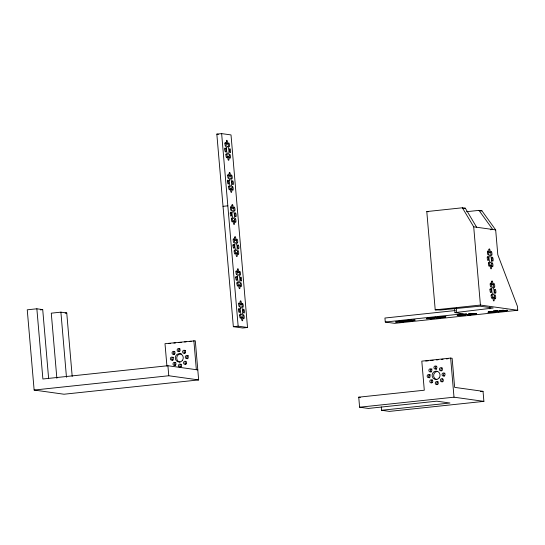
<?xml version="1.0" encoding="UTF-8"?>
<svg xmlns="http://www.w3.org/2000/svg" width="545" height="545" viewBox="0 0 545 545"><rect width="100%" height="100%" fill="white"/><g stroke="black" fill="none" stroke-linecap="round" stroke-linejoin="round"><path stroke-width="0.82" d="M454.619 308.409L454.98 312.619L493.177 308.027L480.002 306.188L440.544 310.016L435.217 309.86L426.79 211.569L462.371 207.788L465.301 208.204L476.637 227.238M216.835 134.125L221.638 133.614L231.012 134.922L247.519 327.491L242.709 328.001L233.342 326.693L216.835 134.125L218.395 134.343M223.021 206.337L227.83 205.826M462.814 208.463L465.301 208.204M466.493 211.698L478.973 210.377L481.903 210.786L495.671 229.895L497.803 254.753L517.409 306.263L517.75 310.275L394.648 323.349L385.281 322.041L384.933 318.028L455.211 310.561M480.24 210.963L481.903 210.786M490.337 229.745L492.741 229.486L478.973 210.377M48.594 378.128L42.721 309.608L36.862 308.79L27.25 309.812L34.131 390.05L64.01 394.226L198.653 379.926L195.301 340.809L164.999 343.677L166.927 366.111M40.316 309.867L42.721 309.608M72.192 376.404L66.749 312.966L60.897 312.149L51.278 313.171L56.857 378.305M65.148 313.137L66.749 312.966M233.342 326.693L238.151 326.183L247.519 327.491M435.217 309.86L480.418 305.064L517.75 310.275M168.923 343.616L170.571 343.439M173.869 343.091L175.517 342.914M178.815 342.56L181.287 342.301M184.585 341.947L186.233 341.776M189.531 341.422L191.179 341.252M385.281 322.041L463.182 313.77L454.98 312.619M197.794 369.898L167.908 365.722L42.885 379L36.862 308.79M34.131 390.05L168.766 375.75L198.653 379.926M381.561 410.283L389.477 411.386L483.892 401.365L483.034 391.33L454.632 387.366L452.139 358.276L450.654 358.072L421.803 361.137L424.296 390.22L358.739 397.182L359.598 407.21L368.379 408.437L436.777 401.175L449.952 403.021L381.561 410.283L381.275 406.938M425.754 361.083L428.227 360.817M430.7 360.552L433.173 360.293M436.47 359.938L438.119 359.768M441.416 359.414L443.065 359.244M446.362 358.889L448.017 358.719M480.506 391.603L483.034 391.33M359.598 407.21L454.005 397.189L483.892 401.365M426.79 211.569L428.254 211.773M462.371 207.788L473.707 226.829L495.671 229.895M358.739 397.182L360.334 397.407M489.689 307.06L489.832 308.743M473.707 226.829L480.418 305.064M456.288 308.048L456.649 312.265M450.654 358.072L454.005 397.189M221.638 133.614L238.151 326.183M193.857 340.611L196.35 369.694M167.908 365.722L168.766 375.75M60.897 312.149L66.476 377.283M441.736 370.879A1.567 1.492 -82 0 1 442.233 367.902M436.886 379.627A4.169 3.985 -82 0 1 437.213 371.37M429.855 377.849A1.567 1.492 -82 0 1 428.643 376.057A1.567 1.492 -82 0 1 430.373 374.762M431.81 382.781A1.567 1.492 -82 0 1 432.635 380.015M437.274 384.498A1.567 1.492 -82 0 1 438.098 381.732M442.676 381.875A1.567 1.492 -82 0 1 442.792 378.986M444.393 376.145A1.567 1.492 -82 0 1 444.89 373.168M436.647 369.285A1.567 1.492 -82 0 1 436.77 366.185M431.197 372.003A1.567 1.492 -82 0 1 432.083 369.033M173.017 360.381A1.567 1.492 -82 0 1 171.804 358.59A1.567 1.492 -82 0 1 173.535 357.295M180.77 367.248A1.567 1.492 -82 0 1 181.267 364.264M175.299 365.525A1.567 1.492 -82 0 1 175.797 362.548M174.359 354.536A1.567 1.492 -82 0 1 174.856 351.552M179.434 351.702A1.567 1.492 -82 0 1 179.932 348.718M184.898 353.419A1.567 1.492 -82 0 1 185.395 350.435M180.048 362.159A4.169 3.985 -82 0 1 176.798 357.384A4.169 3.985 -82 0 1 181.417 353.93M185.845 364.407A1.567 1.492 -82 0 1 185.961 361.526M187.93 358.801A1.567 1.492 -82 0 1 186.71 357.002A1.567 1.492 -82 0 1 188.441 355.715M395.697 322.013L399.669 321.7L395.697 322.013M396.297 321.543L400.262 321.23L396.297 321.543M399.608 322.006L403.579 321.693L399.608 322.006M401.052 320.869L405.017 320.555L401.052 320.869M401.433 321.332L409.37 320.705L401.433 321.332M405.739 321.523L409.704 321.209L405.739 321.523M407.176 320.385L411.148 320.072L407.176 320.385M410.487 320.848L414.459 320.535L410.487 320.848M411.087 320.378L415.052 320.065L411.087 320.378M426.476 318.743L430.441 318.43L426.476 318.743M427.069 318.273L431.041 317.96L427.069 318.273M430.387 318.736L434.351 318.423L430.387 318.736M431.824 317.599L435.796 317.285L431.824 317.599M432.212 318.062L440.149 317.442L432.212 318.062M436.511 318.253L440.476 317.946L436.511 318.253M437.955 317.122L441.92 316.809L437.955 317.122M441.266 317.578L445.231 317.272L441.266 317.578M441.859 317.108L445.83 316.802L441.859 317.108M457.248 315.48L461.22 315.167L457.248 315.48M457.848 315.003L461.813 314.697L457.848 315.003M461.159 315.466L465.13 315.16L461.159 315.466M462.603 314.336L466.568 314.022L462.603 314.336M462.984 314.799L470.921 314.172L462.984 314.799M467.283 314.99L471.255 314.676L467.283 314.99M468.727 313.852L472.692 313.538L468.727 313.852M472.038 314.315L476.01 314.002L472.038 314.315M472.638 313.845L476.603 313.532L472.638 313.845M488.027 312.21L491.992 311.897L488.027 312.21M488.62 311.74L492.591 311.427L488.62 311.74M491.937 312.203L495.902 311.89L491.937 312.203M493.375 311.066L497.347 310.752L493.375 311.066M493.763 311.529L501.693 310.902L493.763 311.529M498.062 311.72L502.027 311.406L498.062 311.72M499.499 310.582L503.471 310.269L499.499 310.582M502.817 311.045L506.782 310.732L502.817 311.045M503.41 310.575L507.381 310.262L503.41 310.575M442.029 370.239A1.567 1.492 -82 0 0 441.143 367.705A1.567 1.492 -82 0 0 439.481 369.803A1.567 1.492 -82 0 0 442.029 370.239M444.686 375.505A1.567 1.492 -82 0 0 443.794 372.971A1.567 1.492 -82 0 0 442.131 375.069A1.567 1.492 -82 0 0 444.686 375.505M431.49 371.356A1.567 1.492 -82 0 0 430.598 368.829A1.567 1.492 -82 0 0 428.935 370.927A1.567 1.492 -82 0 0 431.49 371.356M436.565 368.522A1.567 1.492 -82 0 0 435.673 365.988A1.567 1.492 -82 0 0 434.011 368.086A1.567 1.492 -82 0 0 436.565 368.522M439.147 377.937A4.169 3.985 -82 0 0 436.77 371.193A4.169 3.985 -82 0 0 432.335 376.786A4.169 3.985 -82 0 0 439.147 377.937M429.78 377.086A1.567 1.492 -82 0 0 428.888 374.558A1.567 1.492 -82 0 0 427.226 376.649A1.567 1.492 -82 0 0 429.78 377.086M432.43 382.352A1.567 1.492 -82 0 0 431.545 379.817A1.567 1.492 -82 0 0 429.882 381.916A1.567 1.492 -82 0 0 432.43 382.352M437.901 384.068A1.567 1.492 -82 0 0 437.008 381.534A1.567 1.492 -82 0 0 435.346 383.632A1.567 1.492 -82 0 0 437.901 384.068M442.976 381.228A1.567 1.492 -82 0 0 442.084 378.7A1.567 1.492 -82 0 0 440.421 380.798A1.567 1.492 -82 0 0 442.976 381.228M172.983 359.625A1.567 1.492 -82 0 0 172.091 357.091A1.567 1.492 -82 0 0 170.428 359.189A1.567 1.492 -82 0 0 172.983 359.625M175.633 364.891A1.567 1.492 -82 0 0 174.747 362.357A1.567 1.492 -82 0 0 173.078 364.455A1.567 1.492 -82 0 0 175.633 364.891M181.103 366.608A1.567 1.492 -82 0 0 180.211 364.074A1.567 1.492 -82 0 0 178.549 366.172A1.567 1.492 -82 0 0 181.103 366.608M185.232 352.779A1.567 1.492 -82 0 0 184.339 350.244A1.567 1.492 -82 0 0 182.677 352.343A1.567 1.492 -82 0 0 185.232 352.779M187.889 358.038A1.567 1.492 -82 0 0 186.996 355.51A1.567 1.492 -82 0 0 185.334 357.609A1.567 1.492 -82 0 0 187.889 358.038M174.693 353.896A1.567 1.492 -82 0 0 173.8 351.368A1.567 1.492 -82 0 0 172.138 353.467A1.567 1.492 -82 0 0 174.693 353.896M179.768 351.062A1.567 1.492 -82 0 0 178.876 348.528A1.567 1.492 -82 0 0 177.214 350.626A1.567 1.492 -82 0 0 179.768 351.062M186.179 363.767A1.567 1.492 -82 0 0 185.286 361.24A1.567 1.492 -82 0 0 183.624 363.338A1.567 1.492 -82 0 0 186.179 363.767M182.35 360.477A4.169 3.985 -82 0 0 179.973 353.732A4.169 3.985 -82 0 0 175.538 359.325A4.169 3.985 -82 0 0 182.35 360.477M493.041 297.904A2.017 0.572 83.9 0 0 493.811 300.983A2.017 0.572 83.9 0 0 494.056 298.047A2.017 0.572 83.9 0 0 493.041 297.904M489.008 256.715A4.033 1.151 83.9 0 0 490.541 262.874A4.033 1.151 83.9 0 0 491.038 256.995A4.033 1.151 83.9 0 0 489.008 256.715M491.665 281.86A2.017 0.572 83.9 0 0 492.435 284.94A2.017 0.572 83.9 0 0 492.68 282.003A2.017 0.572 83.9 0 0 491.665 281.86M488.919 249.767A2.017 0.572 83.9 0 0 489.683 252.846A2.017 0.572 83.9 0 0 489.928 249.903A2.017 0.572 83.9 0 0 488.919 249.767M490.214 283.979A2.017 0.572 83.9 0 0 490.977 287.058A2.017 0.572 83.9 0 0 491.229 284.122A2.017 0.572 83.9 0 0 490.214 283.979M493.525 284.442A2.017 0.572 83.9 0 0 494.288 287.522A2.017 0.572 83.9 0 0 494.54 284.585A2.017 0.572 83.9 0 0 493.525 284.442M494.499 295.785A2.017 0.572 83.9 0 0 495.262 298.864A2.017 0.572 83.9 0 0 495.514 295.928A2.017 0.572 83.9 0 0 494.499 295.785M491.76 288.809A4.033 1.151 83.9 0 0 493.293 294.968A4.033 1.151 83.9 0 0 493.79 289.095A4.033 1.151 83.9 0 0 491.76 288.809M491.188 295.322A2.017 0.572 83.9 0 0 491.951 298.408A2.017 0.572 83.9 0 0 492.203 295.465A2.017 0.572 83.9 0 0 491.188 295.322M494.697 290.213A2.017 0.572 83.9 0 0 495.466 293.292A2.017 0.572 83.9 0 0 495.712 290.349A2.017 0.572 83.9 0 0 494.697 290.213M490.016 289.559A2.017 0.572 83.9 0 0 490.779 292.638A2.017 0.572 83.9 0 0 491.025 289.695A2.017 0.572 83.9 0 0 490.016 289.559M491.944 258.112A2.017 0.572 83.9 0 0 492.714 261.198A2.017 0.572 83.9 0 0 492.959 258.255A2.017 0.572 83.9 0 0 491.944 258.112M488.436 263.228A2.017 0.572 83.9 0 0 489.199 266.307A2.017 0.572 83.9 0 0 489.451 263.371A2.017 0.572 83.9 0 0 488.436 263.228M490.289 265.81A2.017 0.572 83.9 0 0 491.059 268.889A2.017 0.572 83.9 0 0 491.304 265.953A2.017 0.572 83.9 0 0 490.289 265.81M490.772 252.349A2.017 0.572 83.9 0 0 491.542 255.428A2.017 0.572 83.9 0 0 491.788 252.485A2.017 0.572 83.9 0 0 490.772 252.349M487.264 257.458A2.017 0.572 83.9 0 0 488.027 260.537A2.017 0.572 83.9 0 0 488.279 257.601A2.017 0.572 83.9 0 0 487.264 257.458M491.747 263.691A2.017 0.572 83.9 0 0 492.51 266.771A2.017 0.572 83.9 0 0 492.762 263.834A2.017 0.572 83.9 0 0 491.747 263.691M487.462 251.885A2.017 0.572 83.9 0 0 488.225 254.965A2.017 0.572 83.9 0 0 488.477 252.022A2.017 0.572 83.9 0 0 487.462 251.885M239.698 315.16A2.017 0.572 83.9 0 0 240.461 318.239A2.017 0.572 83.9 0 0 240.713 315.296A2.017 0.572 83.9 0 0 239.698 315.16M234.677 237.504A2.017 0.572 83.9 0 0 235.44 240.583A2.017 0.572 83.9 0 0 235.692 237.64A2.017 0.572 83.9 0 0 234.677 237.504M229.268 180.259A4.033 1.151 83.9 0 0 230.801 186.424A4.033 1.151 83.9 0 0 231.298 180.545A4.033 1.151 83.9 0 0 229.268 180.259M243.206 310.044A2.017 0.572 83.9 0 0 243.976 313.123A2.017 0.572 83.9 0 0 244.221 310.187A2.017 0.572 83.9 0 0 243.206 310.044M227.517 181.008A2.017 0.572 83.9 0 0 228.28 184.087A2.017 0.572 83.9 0 0 228.532 181.151A2.017 0.572 83.9 0 0 227.517 181.008M224.765 148.914A2.017 0.572 83.9 0 0 225.535 151.994A2.017 0.572 83.9 0 0 225.78 149.058A2.017 0.572 83.9 0 0 224.765 148.914M240.461 277.95A2.017 0.572 83.9 0 0 241.224 281.029A2.017 0.572 83.9 0 0 241.469 278.086A2.017 0.572 83.9 0 0 240.461 277.95M231.032 175.892A2.017 0.572 83.9 0 0 231.795 178.971A2.017 0.572 83.9 0 0 232.047 176.035A2.017 0.572 83.9 0 0 231.032 175.892M225.937 154.685A2.017 0.572 83.9 0 0 226.706 157.764A2.017 0.572 83.9 0 0 226.952 154.821A2.017 0.572 83.9 0 0 225.937 154.685M235.971 271.717A2.017 0.572 83.9 0 0 236.734 274.796A2.017 0.572 83.9 0 0 236.986 271.86A2.017 0.572 83.9 0 0 235.971 271.717M232.007 187.242A2.017 0.572 83.9 0 0 232.77 190.321A2.017 0.572 83.9 0 0 233.015 187.385A2.017 0.572 83.9 0 0 232.007 187.242M241.558 317.742A2.017 0.572 83.9 0 0 242.321 320.821A2.017 0.572 83.9 0 0 242.566 317.878A2.017 0.572 83.9 0 0 241.558 317.742M237.709 245.85A2.017 0.572 83.9 0 0 238.472 248.936A2.017 0.572 83.9 0 0 238.724 245.993A2.017 0.572 83.9 0 0 237.709 245.85M230.467 207.522A2.017 0.572 83.9 0 0 231.237 210.608A2.017 0.572 83.9 0 0 231.482 207.665A2.017 0.572 83.9 0 0 230.467 207.522M232.204 181.662A2.017 0.572 83.9 0 0 232.967 184.741A2.017 0.572 83.9 0 0 233.219 181.805A2.017 0.572 83.9 0 0 232.204 181.662M234.752 219.335A2.017 0.572 83.9 0 0 235.522 222.415A2.017 0.572 83.9 0 0 235.767 219.478A2.017 0.572 83.9 0 0 234.752 219.335M234.772 244.453A4.033 1.151 83.9 0 0 236.298 250.611A4.033 1.151 83.9 0 0 236.796 244.732A4.033 1.151 83.9 0 0 234.772 244.453M226.516 148.165A4.033 1.151 83.9 0 0 228.048 154.324A4.033 1.151 83.9 0 0 228.546 148.451A4.033 1.151 83.9 0 0 226.516 148.165M236.053 253.548A2.017 0.572 83.9 0 0 236.816 256.627A2.017 0.572 83.9 0 0 237.068 253.691A2.017 0.572 83.9 0 0 236.053 253.548M230.549 189.36A2.017 0.572 83.9 0 0 231.312 192.44A2.017 0.572 83.9 0 0 231.564 189.503A2.017 0.572 83.9 0 0 230.549 189.36M230.269 213.102A2.017 0.572 83.9 0 0 231.032 216.181A2.017 0.572 83.9 0 0 231.284 213.245A2.017 0.572 83.9 0 0 230.269 213.102M240.181 301.692A2.017 0.572 83.9 0 0 240.945 304.771A2.017 0.572 83.9 0 0 241.19 301.835A2.017 0.572 83.9 0 0 240.181 301.692M232.02 212.359A4.033 1.151 83.9 0 0 233.546 218.518A4.033 1.151 83.9 0 0 234.05 212.639A4.033 1.151 83.9 0 0 232.02 212.359M227.715 175.429A2.017 0.572 83.9 0 0 228.484 178.508A2.017 0.572 83.9 0 0 228.73 175.572A2.017 0.572 83.9 0 0 227.715 175.429M238.526 309.39A2.017 0.572 83.9 0 0 239.289 312.469A2.017 0.572 83.9 0 0 239.541 309.533A2.017 0.572 83.9 0 0 238.526 309.39M236.946 283.059A2.017 0.572 83.9 0 0 237.709 286.145A2.017 0.572 83.9 0 0 237.961 283.202A2.017 0.572 83.9 0 0 236.946 283.059M235.774 277.296A2.017 0.572 83.9 0 0 236.537 280.375A2.017 0.572 83.9 0 0 236.789 277.432A2.017 0.572 83.9 0 0 235.774 277.296M234.193 250.966A2.017 0.572 83.9 0 0 234.956 254.045A2.017 0.572 83.9 0 0 235.208 251.109A2.017 0.572 83.9 0 0 234.193 250.966M228.28 143.798A2.017 0.572 83.9 0 0 229.043 146.877A2.017 0.572 83.9 0 0 229.295 143.941A2.017 0.572 83.9 0 0 228.28 143.798M240.27 308.64A4.033 1.151 83.9 0 0 241.803 314.799A4.033 1.151 83.9 0 0 242.3 308.926A4.033 1.151 83.9 0 0 240.27 308.64M237.429 269.598A2.017 0.572 83.9 0 0 238.192 272.677A2.017 0.572 83.9 0 0 238.444 269.741A2.017 0.572 83.9 0 0 237.429 269.598M234.956 213.756A2.017 0.572 83.9 0 0 235.719 216.835A2.017 0.572 83.9 0 0 235.971 213.899A2.017 0.572 83.9 0 0 234.956 213.756M233.785 207.986A2.017 0.572 83.9 0 0 234.548 211.065A2.017 0.572 83.9 0 0 234.8 208.129A2.017 0.572 83.9 0 0 233.785 207.986M229.254 155.148A2.017 0.572 83.9 0 0 230.017 158.227A2.017 0.572 83.9 0 0 230.269 155.284A2.017 0.572 83.9 0 0 229.254 155.148M242.034 304.274A2.017 0.572 83.9 0 0 242.804 307.353A2.017 0.572 83.9 0 0 243.05 304.417A2.017 0.572 83.9 0 0 242.034 304.274M233.301 221.454A2.017 0.572 83.9 0 0 234.064 224.533A2.017 0.572 83.9 0 0 234.316 221.597A2.017 0.572 83.9 0 0 233.301 221.454M229.452 149.568A2.017 0.572 83.9 0 0 230.215 152.648A2.017 0.572 83.9 0 0 230.467 149.712A2.017 0.572 83.9 0 0 229.452 149.568M239.282 272.18A2.017 0.572 83.9 0 0 240.052 275.259A2.017 0.572 83.9 0 0 240.297 272.323A2.017 0.572 83.9 0 0 239.282 272.18M238.805 285.641A2.017 0.572 83.9 0 0 239.568 288.727A2.017 0.572 83.9 0 0 239.82 285.784A2.017 0.572 83.9 0 0 238.805 285.641M227.796 157.267A2.017 0.572 83.9 0 0 228.559 160.346A2.017 0.572 83.9 0 0 228.811 157.403A2.017 0.572 83.9 0 0 227.796 157.267M236.53 240.086A2.017 0.572 83.9 0 0 237.3 243.165A2.017 0.572 83.9 0 0 237.545 240.222A2.017 0.572 83.9 0 0 236.53 240.086M237.504 251.429A2.017 0.572 83.9 0 0 238.274 254.508A2.017 0.572 83.9 0 0 238.519 251.572A2.017 0.572 83.9 0 0 237.504 251.429M231.441 218.872A2.017 0.572 83.9 0 0 232.204 221.951A2.017 0.572 83.9 0 0 232.456 219.015A2.017 0.572 83.9 0 0 231.441 218.872M243.009 315.623A2.017 0.572 83.9 0 0 243.772 318.702A2.017 0.572 83.9 0 0 244.024 315.759A2.017 0.572 83.9 0 0 243.009 315.623M231.925 205.404A2.017 0.572 83.9 0 0 232.688 208.49A2.017 0.572 83.9 0 0 232.94 205.547A2.017 0.572 83.9 0 0 231.925 205.404M229.172 173.31A2.017 0.572 83.9 0 0 229.935 176.389A2.017 0.572 83.9 0 0 230.188 173.453A2.017 0.572 83.9 0 0 229.172 173.31M240.256 283.523A2.017 0.572 83.9 0 0 241.026 286.609A2.017 0.572 83.9 0 0 241.272 283.666A2.017 0.572 83.9 0 0 240.256 283.523M228.689 186.778A2.017 0.572 83.9 0 0 229.459 189.858A2.017 0.572 83.9 0 0 229.704 186.921A2.017 0.572 83.9 0 0 228.689 186.778M233.022 245.196A2.017 0.572 83.9 0 0 233.785 248.275A2.017 0.572 83.9 0 0 234.037 245.339A2.017 0.572 83.9 0 0 233.022 245.196M238.724 303.81A2.017 0.572 83.9 0 0 239.487 306.889A2.017 0.572 83.9 0 0 239.739 303.953A2.017 0.572 83.9 0 0 238.724 303.81M237.525 276.547A4.033 1.151 83.9 0 0 239.051 282.705A4.033 1.151 83.9 0 0 239.548 276.833A4.033 1.151 83.9 0 0 237.525 276.547M224.969 143.335A2.017 0.572 83.9 0 0 225.732 146.414A2.017 0.572 83.9 0 0 225.977 143.478A2.017 0.572 83.9 0 0 224.969 143.335M233.219 239.623A2.017 0.572 83.9 0 0 233.989 242.702A2.017 0.572 83.9 0 0 234.234 239.759A2.017 0.572 83.9 0 0 233.219 239.623M226.42 141.216A2.017 0.572 83.9 0 0 227.183 144.296A2.017 0.572 83.9 0 0 227.435 141.359A2.017 0.572 83.9 0 0 226.42 141.216"/></g></svg>
